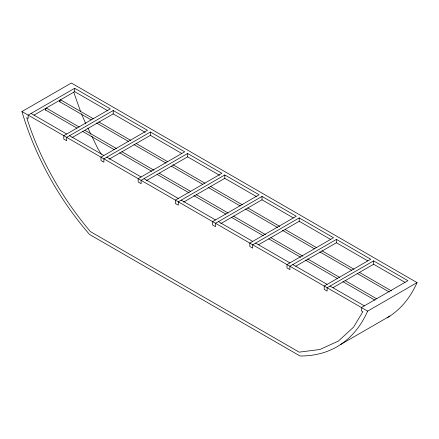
<?xml version="1.0" encoding="UTF-8"?>
<svg xmlns="http://www.w3.org/2000/svg" width="439" height="439" viewBox="0 0 439 439"><rect width="100%" height="100%" fill="white"/><g stroke="black" fill="none" stroke-linecap="round" stroke-linejoin="round"><path stroke-width="0.66" d="M417.05 282.601L367.641 311.125A197.391 113.964 60 0 1 300.002 355.98L89.589 234.497A197.391 113.964 60 0 1 21.95 111.544L71.359 83.02L417.05 282.601A197.391 113.964 60 0 1 387.088 317.831M74.679 88.288L28.178 115.139L28.178 118.497L26.724 117.657C39.845 159.527 62.168 198.137 90.407 231.616L299.184 352.155L319.883 349.499L338.365 341.059L353.549 327.17L362.866 311.728L361.412 310.889L361.412 307.53L407.919 280.68L373.622 260.881L327.115 287.732L327.115 291.084L324.207 289.411L324.207 286.052L370.714 259.202L336.417 239.403L289.91 266.253L289.91 269.606L287.007 267.927L287.007 264.574L333.508 237.724L299.211 217.92L252.705 244.77L252.705 248.128L249.802 246.449L249.802 243.091L296.303 216.246L262.006 196.442L215.505 223.292L215.505 226.65L212.597 224.971L212.597 221.613L259.103 194.762L224.806 174.963L178.3 201.814L178.3 205.167L175.391 203.493L175.391 200.135L221.898 173.284L187.601 153.485L141.095 180.336L141.095 183.689L138.192 182.009L138.192 178.657L184.693 151.806L150.396 132.007L103.895 158.852L103.895 162.21L100.986 160.531L100.986 157.178L147.493 130.328L113.191 110.524L66.69 137.374L66.69 140.732L63.781 139.053L63.781 135.695L110.288 108.845L74.679 88.288L74.679 91.647L34.028 115.117M71.952 137.692L113.191 113.882L145.122 132.315M109.157 159.17L150.396 135.36L181.735 153.452M146.357 180.648L187.601 156.838L219.533 175.276M183.562 202.132L224.806 178.322L256.738 196.754M220.768 223.61L262.006 199.8L293.351 217.892M258.56 244.748L299.211 221.278L330.551 239.37M295.765 266.226L336.417 242.756L367.756 260.854M332.965 287.71L373.622 264.24L404.961 282.332M340.499 344.588L389.909 316.064M74.679 91.647L107.912 110.831M60.73 99.949L93.386 118.799M98.726 121.883L130.789 140.392M136.128 143.476L167.599 161.645M172.939 164.729L205.002 183.239M210.341 186.323L242.405 204.832M247.744 207.921L279.808 226.431M285.147 229.515L316.618 247.678M321.957 250.768L354.021 269.277M359.36 272.361L391.423 290.87M59.704 101.727L91.169 119.891M96.514 122.98L128.572 141.49M133.917 144.574L165.975 163.083M171.32 166.167L202.785 184.336M208.13 187.42L240.188 205.929M245.533 209.013L277.591 227.523M282.343 230.266L314.401 248.776M319.746 251.86L351.804 270.369M357.148 273.453L389.206 291.962M46.496 108.17L79.146 127.019M85.084 130.449L116.549 148.612M121.894 151.696L153.952 170.206M159.297 173.295L190.762 191.459M196.107 194.543L228.165 213.052M233.51 216.142L265.568 234.651M270.912 237.735L302.97 256.244M307.723 258.988L339.781 277.497M345.125 280.581L376.591 298.745M45.464 109.948L76.929 128.111M82.274 131.201L114.332 149.71M119.677 152.794L151.735 171.303M157.08 174.387L189.143 192.897M193.89 195.64L225.948 214.15M231.293 217.234L263.351 235.743M268.695 238.827L300.759 257.336M305.506 260.08L337.564 278.589M342.908 281.673L374.966 300.183M31.081 113.46L66.69 134.016M69.592 135.695L103.895 155.499M106.798 157.178L141.095 176.977M144.003 178.657L178.3 198.455M181.208 200.135L215.505 219.934M218.408 221.613L252.705 241.417M255.613 243.091L289.91 262.895M292.818 264.574L327.115 284.373M330.024 286.052L364.321 305.851M21.95 111.544L367.641 311.125M101.283 154.16L97.732 148.431L91.778 136.112M85.819 123.787L81.413 113.816M87.904 128.1L90.884 134.263M73.681 92.086L80.727 111.901M373.622 260.881L373.622 264.24M336.417 239.403L336.417 242.756M299.211 217.92L299.211 221.278M262.006 196.442L262.006 199.8M224.806 174.963L224.806 178.322M187.601 153.485L187.601 156.838M150.396 132.007L150.396 135.36M113.191 110.524L113.191 113.882M60.214 101.678A1.026 0.593 -60 0 1 59.495 101.327A1.026 0.593 -60 0 1 60.088 100.081A1.026 0.593 -60 0 1 60.917 100.213M45.793 109.975A1.026 0.593 -60 0 1 45.261 109.322A1.026 0.593 -60 0 1 46.04 108.186A1.026 0.593 -60 0 1 46.704 108.636"/></g></svg>
